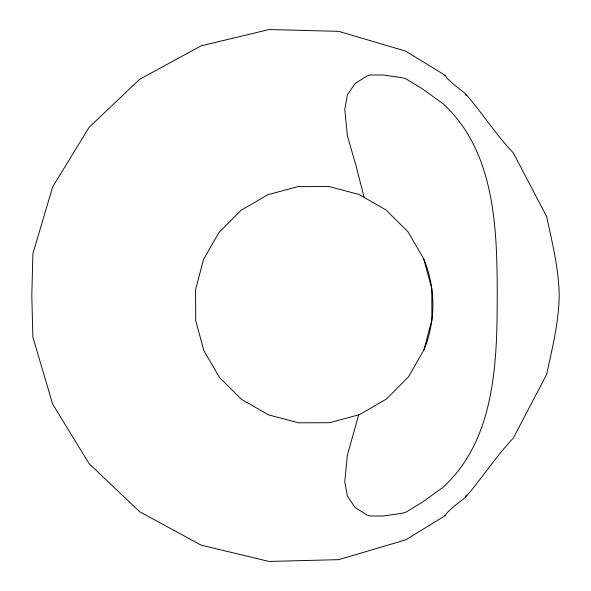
<?xml version="1.0" encoding="UTF-8"?>
<svg xmlns="http://www.w3.org/2000/svg" width="591" height="591" viewBox="0 0 591 591"><rect width="100%" height="100%" fill="white"/><g stroke="black" fill="none" stroke-linecap="round" stroke-linejoin="round"><path stroke-width="0.89" d="M358.7 414.83L347.39 455.122L344.767 481.798L347.39 496.1L355.073 507.499L367.292 515.204L370.978 516.009L383.227 516.017L401.777 513.313L405.699 512.279L421.678 502.653L442.918 487.383C495.435 439.379 497.142 361.522 497.238 295.5C497.142 229.478 495.435 151.621 442.918 103.617L421.678 88.347L405.699 78.721L401.777 77.687L383.227 74.983L370.978 74.991L367.292 75.796L355.073 83.501L347.39 94.9L344.767 109.202L347.39 135.878L356.1 165.99L364.13 197.424M423.961 349.857L431.903 319.79L431.792 288.696L423.636 258.688L407.989 231.812L385.93 209.901L358.944 194.446L328.877 186.505L297.783 186.616L267.775 194.771L240.899 210.418L218.988 232.485L203.533 259.471L195.591 289.531L195.702 320.632L203.858 350.64L219.497 377.516L241.564 399.42L268.55 414.875L298.618 422.816L329.712 422.705L359.72 414.55L386.595 398.91L408.507 376.844L423.961 349.857A118.185 117.173 -90 0 0 423.636 258.688M445.23 515.655L447.04 512.737L453.74 506.502L465.243 497.548C481.539 478.917 494.911 457.892 511.813 439.711L513.32 438.086L546.66 374.384C552.216 348.372 558.835 322.25 559.189 295.5C558.835 268.75 552.216 242.628 546.66 216.616L513.32 152.914L511.813 151.289C494.911 133.108 481.539 112.083 465.243 93.452L453.74 84.498L447.04 78.263L445.23 75.345L405.699 51.144L338.754 31.345L268.964 29.55L201.088 45.876L139.749 79.216L89.13 127.294L52.68 186.837L32.882 253.783L31.811 295.5L32.882 337.217L52.68 404.163L89.13 463.706L139.749 511.784L201.088 545.124L268.964 561.45L338.754 559.655L405.699 539.856L445.23 515.655L444.757 515.47M465.243 496.603L466.277 495.413M444.757 75.53L445.23 75.345M465.243 94.397L466.277 95.587"/></g></svg>
